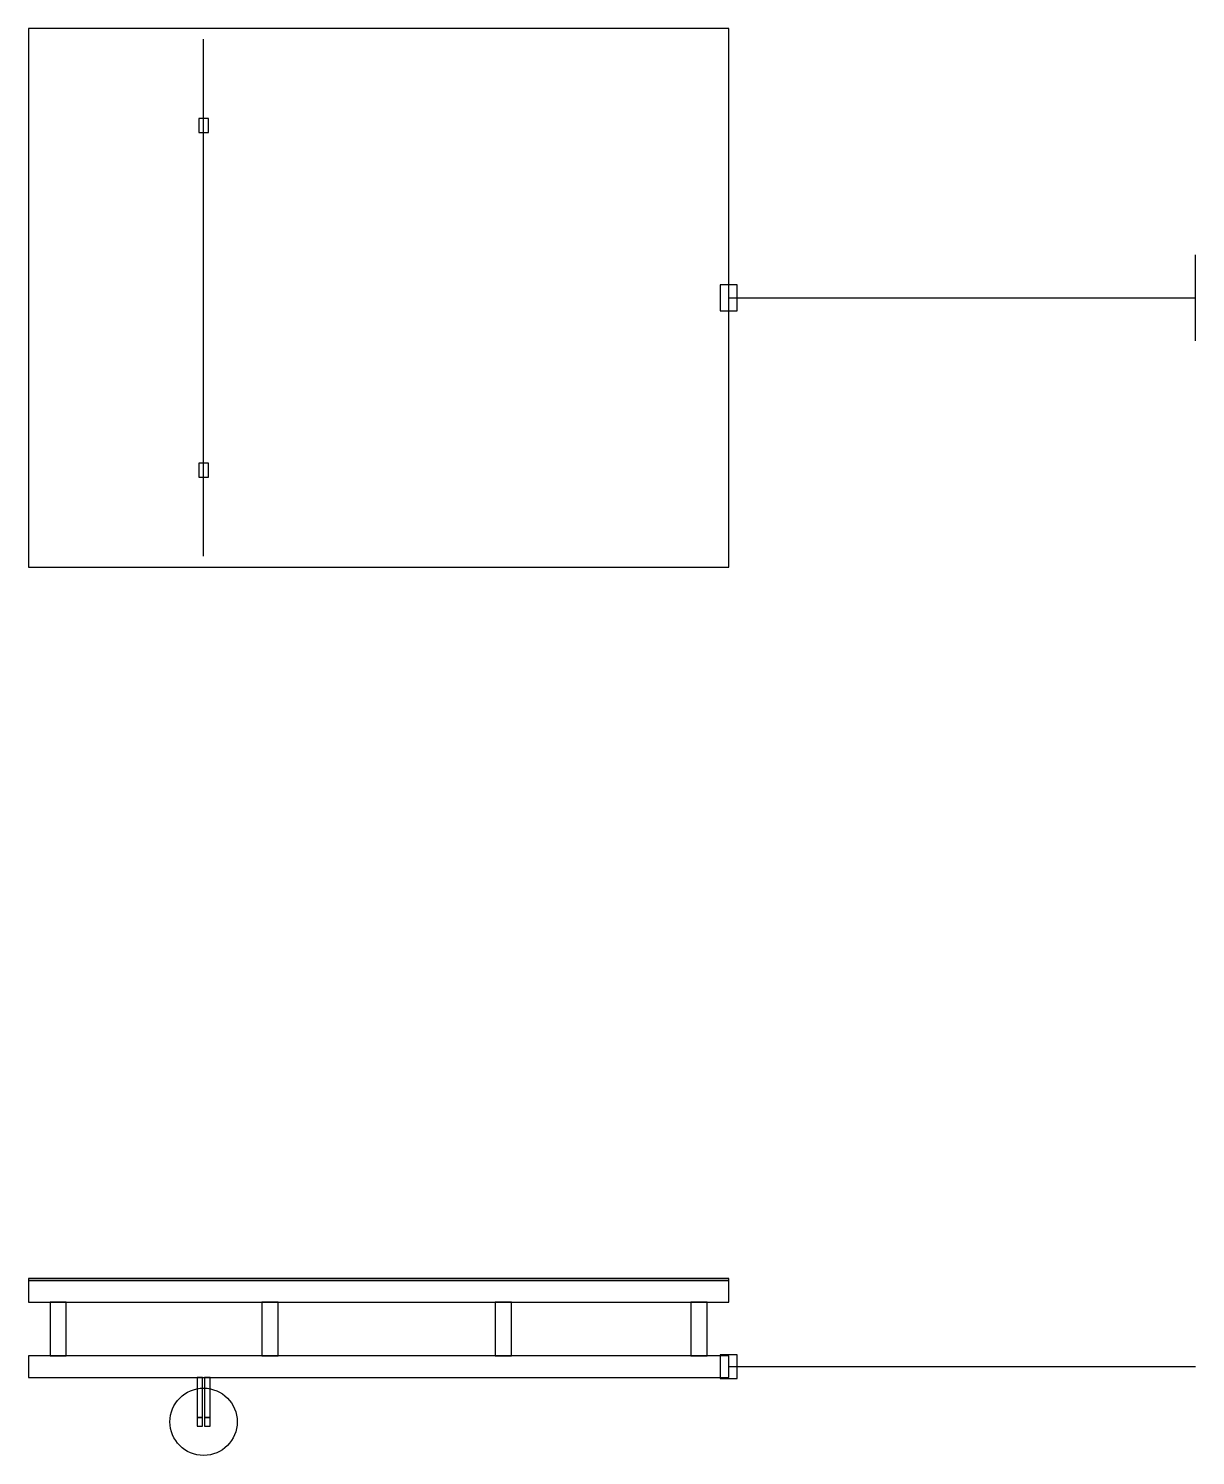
# Model space of a CAD drawing. Header units: metres. Extents: x 0 to 2167, y -1650 to 1000.
import ezdxf

# ---------------------------------------------------------------- set-up
doc = ezdxf.new("R2010")
doc.units = ezdxf.units.M

msp = doc.modelspace()

# ---------------------------------------------------------------- linework, layer by layer
for p, q in [((1300, 1000), (0, 1000)), ((0, 1000), (0, 0)), ((1300, 0), (1300, 1000)), ((325, 20), (325, 980)), ((334, 833), (316, 833)), ((316, 833), (316, 807)), ((334, 807), (334, 833)), ((316, 807), (334, 807)), ((2166.7, 420), (2166.7, 580)), ((1316, 524), (1284, 524)), ((1284, 524), (1284, 476)), ((1316, 476), (1316, 524)), ((1300, 500), (2166.7, 500)), ((1284, 476), (1316, 476)), ((334, 193), (316, 193)), ((316, 193), (316, 167)), ((334, 167), (334, 193)), ((316, 167), (334, 167)), ((0, 0), (1300, 0)), ((1300, -1321.5), (0, -1321.5)), ((0, -1321.5), (0, -1325)), ((1300, -1325), (0, -1325)), ((0, -1325), (0, -1365)), ((0, -1325), (1300, -1325)), ((1300, -1325), (1300, -1321.5)), ((1300, -1365), (1300, -1325)), ((0, -1365), (1300, -1365)), ((70, -1365), (40, -1365)), ((40, -1365), (40, -1465)), ((70, -1465), (70, -1365)), ((463.3, -1365), (433.3, -1365)), ((433.3, -1365), (433.3, -1465)), ((463.3, -1465), (463.3, -1365)), ((896.7, -1365), (866.7, -1365)), ((866.7, -1365), (866.7, -1465)), ((896.7, -1465), (896.7, -1365)), ((1260, -1365), (1230, -1365)), ((1230, -1365), (1230, -1465)), ((1260, -1465), (1260, -1365)), ((1300, -1465), (0, -1465)), ((0, -1465), (0, -1505)), ((40, -1465), (70, -1465)), ((433.3, -1465), (463.3, -1465)), ((866.7, -1465), (896.7, -1465)), ((1230, -1465), (1260, -1465)), ((1316, -1463), (1284, -1463)), ((1284, -1463), (1284, -1507)), ((1300, -1505), (1300, -1465)), ((1316, -1507), (1316, -1463)), ((0, -1505), (1300, -1505)), ((323, -1505), (313, -1505)), ((313, -1505), (313, -1579.5)), ((323, -1579.5), (323, -1505)), ((337, -1505), (327, -1505)), ((327, -1505), (327, -1579.5)), ((337, -1579.5), (337, -1505)), ((1284, -1507), (1316, -1507)), ((1300, -1485), (2166.7, -1485)), ((323, -1579.5), (313, -1579.5)), ((313, -1579.5), (313, -1595.5)), ((313, -1579.5), (323, -1579.5)), ((323, -1595.5), (323, -1579.5)), ((337, -1579.5), (327, -1579.5)), ((327, -1579.5), (327, -1595.5)), ((327, -1579.5), (337, -1579.5)), ((337, -1595.5), (337, -1579.5)), ((313, -1595.5), (323, -1595.5)), ((327, -1595.5), (337, -1595.5))]:
    msp.add_line(p, q)
msp.add_circle((325, -1587.5), 62.5)

doc.saveas('drawing.dxf')
